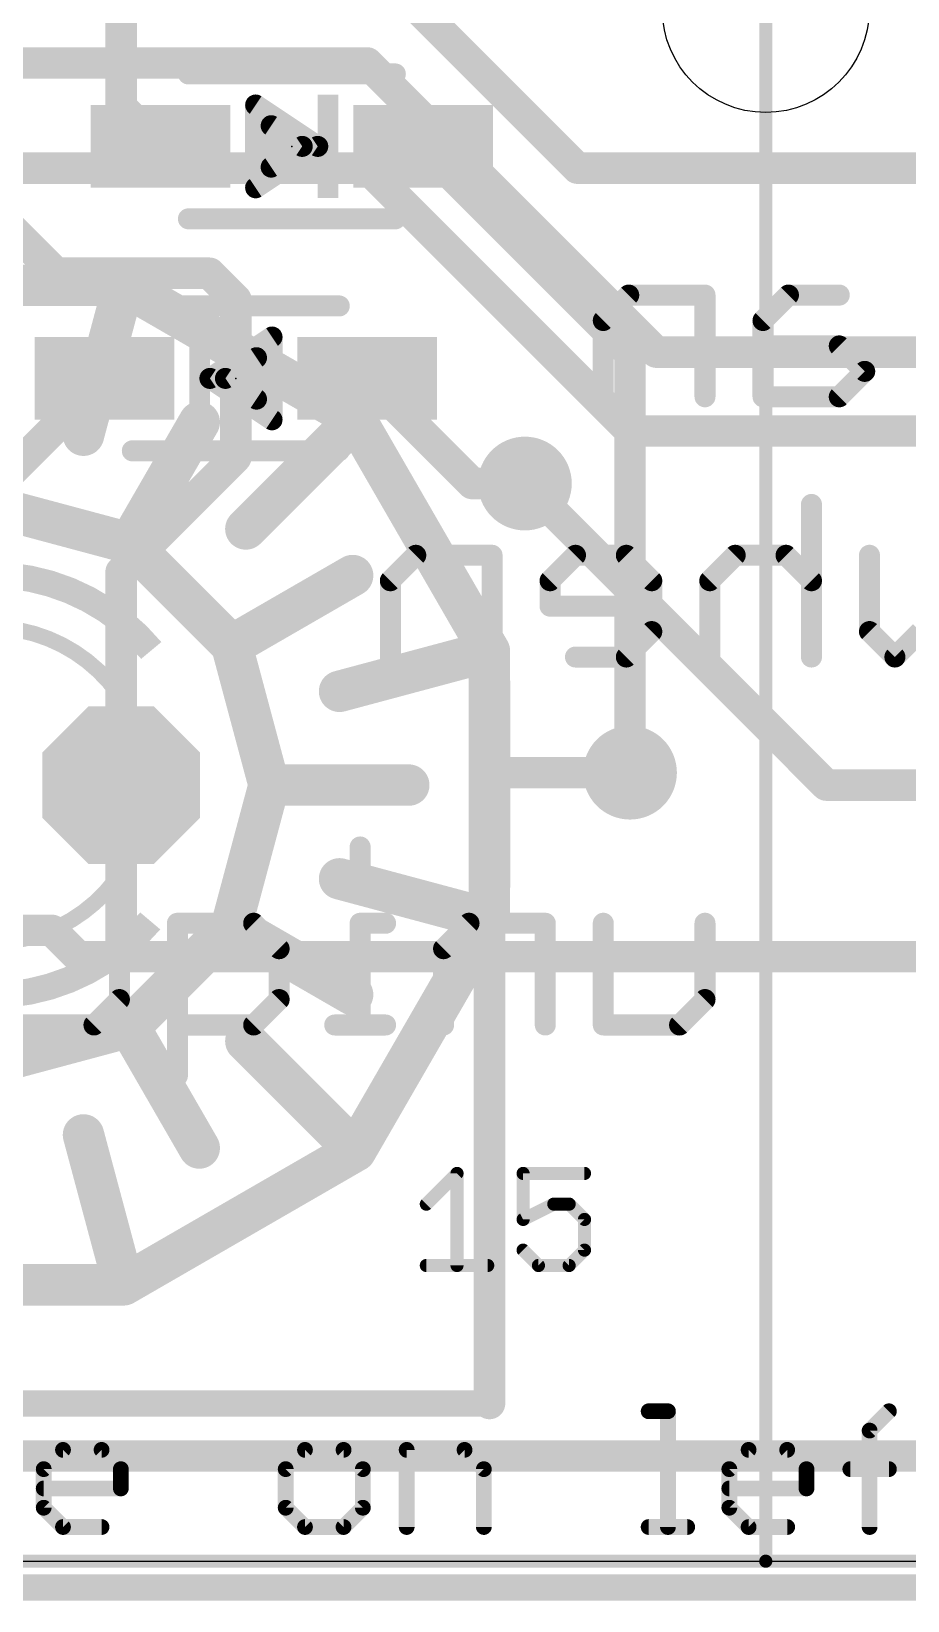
# Model space of a CAD drawing. Extents: x -30.9 to 30.6, y -30.5 to 30.5.
# Drawn here: x 7.93 to 16.4, y -30.35 to -15.19 of the extents above; entities that cross this region are included whole.
import ezdxf

# ---------------------------------------------------------------- set-up
doc = ezdxf.new("R2010")
doc.units = 0
for name, color, linetype in [('1', 12, 'CONTINUOUS'), ('16', 132, 'CONTINUOUS'), ('17', 110, 'CONTINUOUS'), ('18', 110, 'CONTINUOUS'), ('20', 53, 'CONTINUOUS'), ('21', 40, 'CONTINUOUS'), ('22', 6, 'CONTINUOUS'), ('24', 6, 'CONTINUOUS'), ('49', 253, 'CONTINUOUS')]:
    doc.layers.add(name, color=color, linetype=linetype)

# ---------------------------------------------------------------- blocks, each defined once
blk = doc.blocks.new('RECT')
blk.add_solid([(-0.5, -0.5), (0.5, -0.5), (-0.5, 0.5), (0.5, 0.5)])
blk = doc.blocks.new('OCTAGONP')
at = {"const_width": 0.5}
blk.add_lwpolyline([(-0.25, -0.1036), (-0.25, 0.1036), (-0.1036, 0.25), (0.1036, 0.25), (0.25, 0.1036), (0.25, -0.1036), (0.1036, -0.25), (-0.1036, -0.25), (-0.25, -0.1036), (-0.25, 0.1036)], dxfattribs=at)
blk = doc.blocks.new('ROUNDV')
at = {"const_width": 0.5}
blk.add_lwpolyline([(0, -0.25, 1), (0, 0.25, 1), (0, -0.25)], format="xyb", dxfattribs=at)

msp = doc.modelspace()

# ---------------------------------------------------------------- linework, layer by layer
at = {"layer": '1'}
for points, const_width in [([(13.208, -16.51), (11.176, -14.478)], 0.3048), ([(4.572, -15.494), (11.176, -15.494)], 0.3048), ([(11.176, -15.494), (13.97, -18.288)], 0.3048), ([(6.604, -16.51), (11.176, -16.51)], 0.3048), ([(11.176, -16.51), (13.716, -19.05)], 0.3048), ([(18.288, -16.51), (13.208, -16.51)], 0.3048), ([(8.8221, -17.6424), (6.2339, -17.6424)], 0.4), ([(8.4339, -19.0913), (8.8221, -17.6424)], 0.4), ([(11.0635, -18.9365), (8.8221, -17.6424)], 0.4), ([(13.97, -18.288), (17.526, -18.288)], 0.3048), ([(8.878, -20.1337), (9.553, -18.9646)], 0.4), ([(10.0029, -19.9971), (11.0635, -18.9365)], 0.4), ([(12.3576, -21.1779), (11.0635, -18.9365)], 0.4), ([(13.716, -19.05), (17.78, -19.05)], 0.3048), ([(12.7, -19.558), (15.614, -22.472)], 0.3048), ([(8.878, -20.1337), (7.528, -19.772)], 0.4), ([(9.8663, -21.122), (8.878, -20.1337)], 0.4), ([(9.8663, -21.122), (11.0354, -20.447)], 0.4), ([(10.228, -22.472), (9.8663, -21.122)], 0.4), ([(10.9087, -21.5661), (12.3576, -21.1779)], 0.4), ([(12.3576, -23.7661), (12.3576, -21.1779)], 0.4), ([(9.8663, -23.822), (10.228, -22.472)], 0.4), ([(10.228, -22.472), (11.578, -22.472)], 0.4), ([(12.358, -22.462), (12.468, -22.352)], 0.3048), ([(12.468, -22.352), (13.716, -22.352)], 0.3048), ([(12.358, -22.462), (12.358, -28.448)], 0.3048), ([(15.614, -22.472), (17.528, -22.472)], 0.3048), ([(10.9087, -23.3779), (12.3576, -23.7661)], 0.4), ([(8.878, -24.8103), (9.8663, -23.822)], 0.4), ([(9.8663, -23.822), (11.0354, -24.497)], 0.4), ([(11.0635, -26.0075), (12.3576, -23.7661)], 0.4), ([(7.528, -25.172), (8.878, -24.8103)], 0.4), ([(8.878, -24.8103), (9.553, -25.9794)], 0.4), ([(10.0029, -24.9469), (11.0635, -26.0075)], 0.4), ([(8.4339, -25.8527), (8.8221, -27.3016)], 0.4), ([(8.8221, -27.3016), (11.0635, -26.0075)], 0.4), ([(6.2339, -27.3016), (8.8221, -27.3016)], 0.4), ([(12.358, -28.448), (3.048, -28.448)], 0.254)]:
    msp.add_lwpolyline(points, dxfattribs=dict(at, const_width=const_width))
for points, const_width in [([(11.2299, -15.4401, 1), (11.1221, -15.5479)], 0.1524), ([(11.176, -15.5702, 1), (11.176, -15.4178)], 0.1524), ([(11.2299, -16.4561, 1), (11.1221, -16.5639)], 0.1524), ([(11.176, -16.5862, 1), (11.176, -16.4338)], 0.1524), ([(13.208, -16.4338, 1), (13.208, -16.5862)], 0.1524), ([(13.1541, -16.5639, 1), (13.2619, -16.4561)], 0.1524), ([(8.8721, -17.5558, 1), (8.7721, -17.729)], 0.2), ([(8.9187, -17.6683, 1), (8.7255, -17.6165)], 0.2), ([(8.8221, -17.7424, 1), (8.8221, -17.5424)], 0.2), ([(13.97, -18.2118, 1), (13.97, -18.3642)], 0.1524), ([(13.9161, -18.3419, 1), (14.0239, -18.2341)], 0.1524), ([(9.6396, -19.0146, 1), (9.4664, -18.9146)], 0.2), ([(11.1501, -18.8865, 1), (10.9769, -18.9865)], 0.2), ([(11.1342, -19.0072, 1), (10.9928, -18.8658)], 0.2), ([(11.0135, -19.0231, 1), (11.1135, -18.8499)], 0.2), ([(13.716, -18.9738, 1), (13.716, -19.1262)], 0.1524), ([(13.6621, -19.1039, 1), (13.7699, -18.9961)], 0.1524), ([(8.3373, -19.0654, 1), (8.5305, -19.1171)], 0.2), ([(12.7539, -19.5041, 1), (12.6461, -19.6119)], 0.1524), ([(9.9322, -19.9264, 1), (10.0736, -20.0678)], 0.2), ([(8.9487, -20.063, 1), (8.8073, -20.2044)], 0.2), ([(8.7914, -20.0837, 1), (8.9646, -20.1837)], 0.2), ([(8.8521, -20.2303, 1), (8.9039, -20.0371)], 0.2), ([(11.0854, -20.5336, 1), (10.9854, -20.3604)], 0.2), ([(9.9629, -21.0961, 1), (9.7697, -21.1479)], 0.2), ([(9.8163, -21.0354, 1), (9.9163, -21.2086)], 0.2), ([(9.7956, -21.1927, 1), (9.937, -21.0513)], 0.2), ([(12.4576, -21.1779, 1), (12.2576, -21.1779)], 0.2), ([(12.271, -21.2279, 1), (12.4442, -21.1279)], 0.2), ([(12.3835, -21.2745, 1), (12.3317, -21.0813)], 0.2), ([(10.8829, -21.4695, 1), (10.9346, -21.6627)], 0.2), ([(10.228, -22.372, 1), (10.228, -22.572)], 0.2), ([(10.3246, -22.4979, 1), (10.1314, -22.4461)], 0.2), ([(11.578, -22.572, 1), (11.578, -22.372)], 0.2), ([(12.468, -22.2758, 1), (12.468, -22.4282)], 0.1524), ([(12.5219, -22.4059, 1), (12.4141, -22.2981)], 0.1524), ([(13.716, -22.4282, 1), (13.716, -22.2758)], 0.1524), ([(10.1314, -22.4979, 1), (10.3246, -22.4461)], 0.2), ([(12.4342, -22.462, 1), (12.2818, -22.462)], 0.1524), ([(12.3041, -22.4081, 1), (12.4119, -22.5159)], 0.1524), ([(15.614, -22.3958, 1), (15.614, -22.5482)], 0.1524), ([(15.5601, -22.5259, 1), (15.6679, -22.4181)], 0.1524), ([(10.9346, -23.2813, 1), (10.8829, -23.4745)], 0.2), ([(9.9163, -23.7354, 1), (9.8163, -23.9086)], 0.2), ([(9.937, -23.8927, 1), (9.7956, -23.7513)], 0.2), ([(12.4442, -23.8161, 1), (12.271, -23.7161)], 0.2), ([(12.3317, -23.8627, 1), (12.3835, -23.6695)], 0.2), ([(9.7697, -23.7961, 1), (9.9629, -23.8479)], 0.2), ([(12.2576, -23.7661, 1), (12.4576, -23.7661)], 0.2), ([(10.9854, -24.5836, 1), (11.0854, -24.4104)], 0.2), ([(8.9646, -24.7603, 1), (8.7914, -24.8603)], 0.2), ([(8.8073, -24.7396, 1), (8.9487, -24.881)], 0.2), ([(8.9039, -24.9069, 1), (8.8521, -24.7137)], 0.2), ([(10.0736, -24.8762, 1), (9.9322, -25.0176)], 0.2), ([(8.5305, -25.8269, 1), (8.3373, -25.8786)], 0.2), ([(9.4664, -26.0294, 1), (9.6396, -25.9294)], 0.2), ([(10.9769, -25.9575, 1), (11.1501, -26.0575)], 0.2), ([(10.9928, -26.0782, 1), (11.1342, -25.9368)], 0.2), ([(11.1135, -26.0941, 1), (11.0135, -25.9209)], 0.2), ([(8.7721, -27.215, 1), (8.8721, -27.3882)], 0.2), ([(8.8221, -27.4016, 1), (8.8221, -27.2016)], 0.2), ([(8.7255, -27.3275, 1), (8.9187, -27.2757)], 0.2), ([(12.358, -28.5115, 1), (12.358, -28.3845)], 0.127), ([(12.2818, -28.448, 1), (12.4342, -28.448)], 0.1524)]:
    msp.add_lwpolyline(points, format="xyb", dxfattribs=dict(at, const_width=const_width))
at = {"layer": '16'}
for points, const_width in [([(8.798, -15.92), (8.798, -13.37)], 0.3048), ([(9.178, -16.3), (8.798, -15.92)], 0.3048), ([(11.718, -16.3), (13.716, -18.298)], 0.3048), ([(7.62, -16.976), (8.17, -17.526)], 0.3048), ([(8.17, -17.526), (9.652, -17.526)], 0.3048), ([(9.652, -17.526), (9.906, -17.78)], 0.3048), ([(9.906, -17.78), (9.906, -19.304)], 0.3048), ([(13.716, -18.298), (13.716, -22.352)], 0.3048), ([(8.636, -18.542), (6.258, -20.92)], 0.3048), ([(11.176, -18.542), (12.192, -19.558)], 0.3048), ([(9.906, -19.304), (8.798, -20.412)], 0.3048), ([(12.192, -19.558), (12.7, -19.558)], 0.3048), ([(8.798, -20.412), (8.798, -22.472)], 0.3048), ([(8.798, -22.472), (8.798, -24.13)], 0.3048), ([(5.715, -23.876), (8.128, -23.876)], 0.3048), ([(8.128, -23.876), (8.382, -24.13)], 0.3048), ([(8.382, -24.13), (8.798, -24.13)], 0.3048), ([(23.798, -24.13), (8.798, -24.13)], 0.3048), ([(6.604, -28.956), (25.4, -28.956)], 0.3048), ([(-30.734, -30.226), (30.48, -30.226)], 0.254)]:
    msp.add_lwpolyline(points, dxfattribs=dict(at, const_width=const_width))
at = {"layer": '16', "const_width": 0.1524}
for points in [[(8.8519, -15.8661, 1), (8.7441, -15.9739)], [(8.7218, -15.92, 1), (8.8742, -15.92)], [(9.1241, -16.3539, 1), (9.2319, -16.2461)], [(11.7719, -16.2461, 1), (11.6641, -16.3539)], [(8.17, -17.4498, 1), (8.17, -17.6022)], [(8.1161, -17.5799, 1), (8.2239, -17.4721)], [(9.7059, -17.4721, 1), (9.5981, -17.5799)], [(9.652, -17.6022, 1), (9.652, -17.4498)], [(9.9822, -17.78, 1), (9.8298, -17.78)], [(9.8521, -17.8339, 1), (9.9599, -17.7261)], [(13.7922, -18.298, 1), (13.6398, -18.298)], [(13.6621, -18.3519, 1), (13.7699, -18.2441)], [(8.6899, -18.5959, 1), (8.5821, -18.4881)], [(11.2299, -18.4881, 1), (11.1221, -18.5959)], [(9.8298, -19.304, 1), (9.9822, -19.304)], [(9.9599, -19.3579, 1), (9.8521, -19.2501)], [(12.192, -19.4818, 1), (12.192, -19.6342)], [(12.7, -19.6342, 1), (12.7, -19.4818)], [(12.1381, -19.6119, 1), (12.2459, -19.5041)], [(8.8742, -20.412, 1), (8.7218, -20.412)], [(8.7441, -20.3581, 1), (8.8519, -20.4659)], [(13.6398, -22.352, 1), (13.7922, -22.352)], [(8.8742, -22.472, 1), (8.7218, -22.472)], [(8.7218, -22.472, 1), (8.8742, -22.472)], [(8.1819, -23.8221, 1), (8.0741, -23.9299)], [(8.128, -23.9522, 1), (8.128, -23.7998)], [(8.382, -24.0538, 1), (8.382, -24.2062)], [(8.3281, -24.1839, 1), (8.4359, -24.0761)], [(8.798, -24.0538, 1), (8.798, -24.2062)], [(8.7218, -24.13, 1), (8.8742, -24.13)], [(8.798, -24.2062, 1), (8.798, -24.0538)]]:
    msp.add_lwpolyline(points, format="xyb", dxfattribs=at)
at = {"layer": '20'}
msp.add_line((-29.972, -29.972), (30.028, -29.972), dxfattribs=at)
msp.add_circle((15.028, -14.972), 1, dxfattribs=at)
at = {"layer": '21'}
for points, const_width in [([(9.089, -21.1711, 0.2226), (7.528, -20.44)], 0.254), ([(8.7681, -21.5862, 0.2422), (7.528, -20.948)], 0.1524), ([(7.528, -23.996, 0.2315), (8.731, -23.4076)], 0.1524), ([(7.528, -24.504, 0.2206), (9.0792, -23.7846)], 0.254), ([(12.0758, -26.2247, 1), (12.0123, -26.2247)], 0.0635), ([(12.0665, -26.2472, 1), (12.0216, -26.2023)], 0.0635), ([(12.683, -26.193, 1), (12.683, -26.2565)], 0.0635), ([(12.7148, -26.2247, 1), (12.6513, -26.2247)], 0.0635), ([(13.2762, -26.2565, 1), (13.2762, -26.193)], 0.0635), ([(11.725, -26.4989, 1), (11.77, -26.5438)], 0.0635), ([(12.9796, -26.4896, 1), (12.9796, -26.5531)], 0.0635), ([(12.9938, -26.5497, 1), (12.9654, -26.4929)], 0.0635), ([(13.1503, -26.4989, 1), (13.1054, -26.5438)], 0.0635), ([(13.1279, -26.5531, 1), (13.1279, -26.4896)], 0.0635), ([(12.6688, -26.6412, 1), (12.6972, -26.698)], 0.0635), ([(12.6513, -26.6696, 1), (12.7148, -26.6696)], 0.0635), ([(13.3079, -26.6696, 1), (13.2444, -26.6696)], 0.0635), ([(13.2537, -26.6921, 1), (13.2986, -26.6472)], 0.0635), ([(12.7055, -26.9438, 1), (12.6606, -26.9887)], 0.0635), ([(13.2444, -26.9662, 1), (13.3079, -26.9662)], 0.0635), ([(13.2986, -26.9887, 1), (13.2537, -26.9438)], 0.0635), ([(11.7475, -27.0828, 1), (11.7475, -27.1462)], 0.0635), ([(12.0123, -27.1145, 1), (12.0758, -27.1145)], 0.0635), ([(12.3407, -27.1462, 1), (12.3407, -27.0828)], 0.0635), ([(12.8313, -27.0828, 1), (12.8313, -27.1462)], 0.0635), ([(12.8089, -27.137, 1), (12.8538, -27.092)], 0.0635), ([(13.1054, -27.092, 1), (13.1503, -27.137)], 0.0635), ([(13.1279, -27.1462, 1), (13.1279, -27.0828)], 0.0635), ([(13.8964, -28.4851, 1), (13.8964, -28.5613)], 0.0762), ([(14.1209, -28.5232, 1), (14.0447, -28.5232)], 0.0762), ([(14.0828, -28.5613, 1), (14.0828, -28.4851)], 0.0762), ([(16.2452, -28.5502, 1), (16.1913, -28.4963)], 0.0762), ([(16.0699, -28.7097, 1), (15.9937, -28.7097)], 0.0762), ([(16.0049, -28.6827, 1), (16.0588, -28.7366)], 0.0762), ([(8.2359, -28.858, 1), (8.2359, -28.9342)], 0.0762), ([(8.2628, -28.923, 1), (8.2089, -28.8692)], 0.0762), ([(8.6356, -28.8692, 1), (8.5818, -28.923)], 0.0762), ([(8.6087, -28.9342, 1), (8.6087, -28.858)], 0.0762), ([(10.5747, -28.858, 1), (10.5747, -28.9342)], 0.0762), ([(10.6016, -28.923, 1), (10.5477, -28.8692)], 0.0762), ([(10.9744, -28.8692, 1), (10.9206, -28.923)], 0.0762), ([(10.9475, -28.9342, 1), (10.9475, -28.858)], 0.0762), ([(11.5957, -28.8961, 1), (11.5195, -28.8961)], 0.0762), ([(11.5576, -28.858, 1), (11.5576, -28.9342)], 0.0762), ([(12.1438, -28.8692, 1), (12.09, -28.923)], 0.0762), ([(12.1169, -28.9342, 1), (12.1169, -28.858)], 0.0762), ([(14.8624, -28.858, 1), (14.8624, -28.9342)], 0.0762), ([(14.8894, -28.923, 1), (14.8355, -28.8692)], 0.0762), ([(15.2622, -28.8692, 1), (15.2083, -28.923)], 0.0762), ([(15.2353, -28.9342, 1), (15.2353, -28.858)], 0.0762), ([(8.0875, -29.0825, 1), (8.0113, -29.0825)], 0.0762), ([(8.0225, -29.0556, 1), (8.0764, -29.1095)], 0.0762), ([(8.8332, -29.0825, 1), (8.757, -29.0825)], 0.0762), ([(8.7682, -29.1095, 1), (8.8221, -29.0556)], 0.0762), ([(10.4263, -29.0825, 1), (10.3501, -29.0825)], 0.0762), ([(10.3613, -29.0556, 1), (10.4152, -29.1095)], 0.0762), ([(11.172, -29.0825, 1), (11.0958, -29.0825)], 0.0762), ([(11.107, -29.1095, 1), (11.1609, -29.0556)], 0.0762), ([(12.3414, -29.0825, 1), (12.2652, -29.0825)], 0.0762), ([(12.2764, -29.1095, 1), (12.3303, -29.0556)], 0.0762), ([(14.7141, -29.0825, 1), (14.6379, -29.0825)], 0.0762), ([(14.6491, -29.0556, 1), (14.703, -29.1095)], 0.0762), ([(15.4598, -29.0825, 1), (15.3836, -29.0825)], 0.0762), ([(15.3948, -29.1095, 1), (15.4487, -29.0556)], 0.0762), ([(15.8454, -29.0444, 1), (15.8454, -29.1206)], 0.0762), ([(16.2183, -29.1206, 1), (16.2183, -29.0444)], 0.0762), ([(8.0494, -29.2309, 1), (8.0494, -29.3071)], 0.0762), ([(8.757, -29.269, 1), (8.8332, -29.269)], 0.0762), ([(8.7951, -29.3071, 1), (8.7951, -29.2309)], 0.0762), ([(14.676, -29.2309, 1), (14.676, -29.3071)], 0.0762), ([(15.3836, -29.269, 1), (15.4598, -29.269)], 0.0762), ([(15.4217, -29.3071, 1), (15.4217, -29.2309)], 0.0762), ([(8.0764, -29.4284, 1), (8.0225, -29.4823)], 0.0762), ([(8.0113, -29.4554, 1), (8.0875, -29.4554)], 0.0762), ([(10.4152, -29.4284, 1), (10.3613, -29.4823)], 0.0762), ([(10.3501, -29.4554, 1), (10.4263, -29.4554)], 0.0762), ([(11.0958, -29.4554, 1), (11.172, -29.4554)], 0.0762), ([(11.1609, -29.4823, 1), (11.107, -29.4284)], 0.0762), ([(14.703, -29.4284, 1), (14.6491, -29.4823)], 0.0762), ([(14.6379, -29.4554, 1), (14.7141, -29.4554)], 0.0762), ([(8.2359, -29.6037, 1), (8.2359, -29.6799)], 0.0762), ([(8.6087, -29.6799, 1), (8.6087, -29.6037)], 0.0762), ([(10.5747, -29.6037, 1), (10.5747, -29.6799)], 0.0762), ([(10.9475, -29.6799, 1), (10.9475, -29.6037)], 0.0762), ([(13.8964, -29.6037, 1), (13.8964, -29.6799)], 0.0762), ([(14.2693, -29.6799, 1), (14.2693, -29.6037)], 0.0762), ([(14.8624, -29.6037, 1), (14.8624, -29.6799)], 0.0762), ([(15.2353, -29.6799, 1), (15.2353, -29.6037)], 0.0762), ([(8.2089, -29.6687, 1), (8.2628, -29.6149)], 0.0762), ([(10.5477, -29.6687, 1), (10.6016, -29.6149)], 0.0762), ([(10.9206, -29.6149, 1), (10.9744, -29.6687)], 0.0762), ([(11.5195, -29.6418, 1), (11.5957, -29.6418)], 0.0762), ([(12.2652, -29.6418, 1), (12.3414, -29.6418)], 0.0762), ([(14.0447, -29.6418, 1), (14.1209, -29.6418)], 0.0762), ([(14.8355, -29.6687, 1), (14.8894, -29.6149)], 0.0762), ([(15.9937, -29.6418, 1), (16.0699, -29.6418)], 0.0762)]:
    msp.add_lwpolyline(points, format="xyb", dxfattribs=dict(at, const_width=const_width))
for points, const_width in [([(11.7475, -26.5213), (12.0441, -26.2247)], 0.127), ([(12.0441, -26.2247), (12.0441, -27.1145)], 0.127), ([(13.2762, -26.2247), (12.683, -26.2247)], 0.127), ([(12.683, -26.2247), (12.683, -26.6696)], 0.127), ([(12.683, -26.6696), (12.9796, -26.5213)], 0.127), ([(12.9796, -26.5213), (13.1279, -26.5213)], 0.127), ([(13.1279, -26.5213), (13.2762, -26.6696)], 0.127), ([(13.2762, -26.6696), (13.2762, -26.9662)], 0.127), ([(12.8313, -27.1145), (12.683, -26.9662)], 0.127), ([(13.2762, -26.9662), (13.1279, -27.1145)], 0.127), ([(11.7475, -27.1145), (12.3407, -27.1145)], 0.127), ([(13.1279, -27.1145), (12.8313, -27.1145)], 0.127), ([(13.8964, -28.5232), (14.0828, -28.5232)], 0.1524), ([(14.0828, -28.5232), (14.0828, -29.6418)], 0.1524), ([(16.0318, -28.7097), (16.2183, -28.5232)], 0.1524), ([(16.0318, -29.6418), (16.0318, -28.7097)], 0.1524), ([(8.0494, -29.0825), (8.2359, -28.8961)], 0.1524), ([(8.2359, -28.8961), (8.6087, -28.8961)], 0.1524), ([(8.6087, -28.8961), (8.7951, -29.0825)], 0.1524), ([(10.5747, -28.8961), (10.3882, -29.0825)], 0.1524), ([(10.9475, -28.8961), (10.5747, -28.8961)], 0.1524), ([(11.1339, -29.0825), (10.9475, -28.8961)], 0.1524), ([(11.5576, -29.6418), (11.5576, -28.8961)], 0.1524), ([(11.5576, -28.8961), (12.1169, -28.8961)], 0.1524), ([(12.1169, -28.8961), (12.3033, -29.0825)], 0.1524), ([(14.676, -29.0825), (14.8624, -28.8961)], 0.1524), ([(14.8624, -28.8961), (15.2353, -28.8961)], 0.1524), ([(15.2353, -28.8961), (15.4217, -29.0825)], 0.1524), ([(8.0494, -29.4554), (8.0494, -29.0825)], 0.1524), ([(8.7951, -29.0825), (8.7951, -29.269)], 0.1524), ([(10.3882, -29.0825), (10.3882, -29.4554)], 0.1524), ([(11.1339, -29.4554), (11.1339, -29.0825)], 0.1524), ([(12.3033, -29.0825), (12.3033, -29.6418)], 0.1524), ([(14.676, -29.4554), (14.676, -29.0825)], 0.1524), ([(15.4217, -29.0825), (15.4217, -29.269)], 0.1524), ([(15.8454, -29.0825), (16.2183, -29.0825)], 0.1524), ([(8.7951, -29.269), (8.0494, -29.269)], 0.1524), ([(15.4217, -29.269), (14.676, -29.269)], 0.1524), ([(8.2359, -29.6418), (8.0494, -29.4554)], 0.1524), ([(10.3882, -29.4554), (10.5747, -29.6418)], 0.1524), ([(10.9475, -29.6418), (11.1339, -29.4554)], 0.1524), ([(14.8624, -29.6418), (14.676, -29.4554)], 0.1524), ([(8.6087, -29.6418), (8.2359, -29.6418)], 0.1524), ([(10.5747, -29.6418), (10.9475, -29.6418)], 0.1524), ([(13.8964, -29.6418), (14.2693, -29.6418)], 0.1524), ([(15.2353, -29.6418), (14.8624, -29.6418)], 0.1524)]:
    msp.add_lwpolyline(points, dxfattribs=dict(at, const_width=const_width))
at = {"layer": '22', "const_width": 0.2032}
for points in [[(11.448, -15.6), (9.448, -15.6)], [(10.698, -16.3), (10.098, -15.9)], [(10.098, -15.9), (10.098, -16.7)], [(10.548, -16.3), (10.248, -16.1)], [(10.248, -16.1), (10.248, -16.5)], [(10.098, -16.7), (10.698, -16.3)], [(10.248, -16.256), (10.482, -16.256)], [(10.248, -16.5), (10.548, -16.3)], [(10.248, -16.4592), (10.3092, -16.4592)], [(9.448, -17), (11.448, -17)], [(10.906, -17.842), (8.906, -17.842)], [(13.7036, -17.7368), (13.4579, -17.9826)], [(14.4409, -17.7368), (13.7036, -17.7368)], [(14.4409, -18.7198), (14.4409, -17.7368)], [(15.2473, -17.7368), (15.0015, -17.9826)], [(15.7387, -17.7368), (15.2473, -17.7368)], [(13.4579, -17.9826), (13.4579, -18.7198)], [(15.0015, -17.9826), (15.0015, -18.7198)], [(10.256, -18.142), (9.656, -18.542)], [(10.256, -18.942), (10.256, -18.142)], [(15.7387, -18.2283), (15.0015, -18.2283)], [(15.9845, -18.4741), (15.7387, -18.2283)], [(10.106, -18.342), (9.806, -18.542)], [(10.106, -18.742), (10.106, -18.342)], [(9.656, -18.542), (10.256, -18.942)], [(9.806, -18.542), (10.106, -18.742)], [(9.8822, -18.4912), (10.106, -18.4912)], [(15.7387, -18.7198), (15.9845, -18.4741)], [(10.0346, -18.6944), (10.106, -18.6944)], [(15.0015, -18.7198), (15.7387, -18.7198)], [(8.906, -19.242), (10.906, -19.242)], [(15.47, -19.7599), (15.47, -21.2344)], [(11.6455, -20.2514), (11.3998, -20.4972)], [(12.3827, -20.2514), (11.6455, -20.2514)], [(12.3827, -21.2344), (12.3827, -20.2514)], [(13.1891, -20.2514), (12.9434, -20.4972)], [(13.6806, -20.2514), (13.1891, -20.2514)], [(13.9263, -20.4972), (13.6806, -20.2514)], [(14.7327, -20.2514), (14.487, -20.4972)], [(15.2242, -20.2514), (14.7327, -20.2514)], [(15.47, -20.4972), (15.2242, -20.2514)], [(16.0306, -20.9887), (16.0306, -20.2514)], [(11.3998, -20.4972), (11.3998, -21.2344)], [(12.9434, -20.4972), (12.9434, -20.7429)], [(13.9263, -20.9887), (13.9263, -20.4972)], [(14.487, -20.4972), (14.487, -21.2344)], [(12.9434, -20.7429), (13.9263, -20.7429)], [(13.6806, -21.2344), (13.9263, -20.9887)], [(16.2763, -21.2344), (16.0306, -20.9887)], [(16.5221, -20.9887), (16.2763, -21.2344)], [(13.1891, -21.2344), (13.6806, -21.2344)], [(11.1079, -23.0702), (11.1079, -23.3159)], [(8.781, -23.8074), (8.781, -24.5447)], [(9.3416, -25.2819), (9.3416, -23.8074)], [(9.3416, -23.8074), (10.0789, -23.8074)], [(10.0789, -23.8074), (10.3246, -24.0532)], [(11.3537, -23.8074), (11.1079, -23.8074)], [(11.1079, -23.8074), (11.1079, -24.7904)], [(12.16, -23.8074), (11.9143, -24.0532)], [(12.8973, -23.8074), (12.16, -23.8074)], [(12.8973, -24.7904), (12.8973, -23.8074)], [(13.4579, -24.7904), (13.4579, -23.8074)], [(14.4409, -23.8074), (14.4409, -24.5447)], [(10.3246, -24.0532), (10.3246, -24.5447)], [(11.9143, -24.0532), (11.9143, -24.7904)], [(8.781, -24.5447), (8.5352, -24.7904)], [(10.3246, -24.5447), (10.0789, -24.7904)], [(14.4409, -24.5447), (14.1951, -24.7904)], [(8.5352, -24.7904), (7.798, -24.7904)], [(10.0789, -24.7904), (9.3416, -24.7904)], [(11.3537, -24.7904), (10.8622, -24.7904)], [(14.1951, -24.7904), (13.4579, -24.7904)]]:
    msp.add_lwpolyline(points, dxfattribs=at)
at = {"layer": '22', "const_width": 0.1016}
for points in [[(9.448, -15.5492, 1), (9.448, -15.6508)], [(11.448, -15.6508, 1), (11.448, -15.5492)], [(10.1262, -15.8577, 1), (10.0698, -15.9423)], [(10.1488, -15.9, 1), (10.0472, -15.9)], [(10.2762, -16.0577, 1), (10.2198, -16.1423)], [(10.2988, -16.1, 1), (10.1972, -16.1)], [(10.248, -16.2052, 1), (10.248, -16.3068)], [(10.482, -16.3068, 1), (10.482, -16.2052)], [(10.5762, -16.3423, 1), (10.5198, -16.2577)], [(10.5198, -16.3423, 1), (10.5762, -16.2577)], [(10.7262, -16.3423, 1), (10.6698, -16.2577)], [(10.6698, -16.3423, 1), (10.7262, -16.2577)], [(10.248, -16.4084, 1), (10.248, -16.51)], [(10.3092, -16.51, 1), (10.3092, -16.4084)], [(10.2198, -16.4577, 1), (10.2762, -16.5423)], [(10.1972, -16.5, 1), (10.2988, -16.5)], [(10.0698, -16.6577, 1), (10.1262, -16.7423)], [(10.0472, -16.7, 1), (10.1488, -16.7)], [(9.448, -16.9492, 1), (9.448, -17.0508)], [(11.448, -17.0508, 1), (11.448, -16.9492)], [(8.906, -17.7912, 1), (8.906, -17.8928)], [(10.906, -17.8928, 1), (10.906, -17.7912)], [(13.7036, -17.686, 1), (13.7036, -17.7876)], [(13.7396, -17.7727, 1), (13.6677, -17.7009)], [(14.4917, -17.7368, 1), (14.3901, -17.7368)], [(14.4409, -17.7876, 1), (14.4409, -17.686)], [(15.2473, -17.686, 1), (15.2473, -17.7876)], [(15.2832, -17.7727, 1), (15.2113, -17.7009)], [(15.7387, -17.7876, 1), (15.7387, -17.686)], [(13.5087, -17.9826, 1), (13.4071, -17.9826)], [(15.0523, -17.9826, 1), (14.9507, -17.9826)], [(10.3068, -18.142, 1), (10.2052, -18.142)], [(10.2842, -18.1843, 1), (10.2278, -18.0997)], [(13.422, -17.9467, 1), (13.4938, -18.0185)], [(14.9656, -17.9467, 1), (15.0374, -18.0185)], [(15.0015, -18.1775, 1), (15.0015, -18.2791)], [(15.7747, -18.1924, 1), (15.7028, -18.2642)], [(15.7387, -18.2791, 1), (15.7387, -18.1775)], [(10.1568, -18.342, 1), (10.0552, -18.342)], [(10.1342, -18.3843, 1), (10.0778, -18.2997)], [(9.6842, -18.4997, 1), (9.6278, -18.5843)], [(9.6278, -18.4997, 1), (9.6842, -18.5843)], [(9.8342, -18.4997, 1), (9.7778, -18.5843)], [(9.7778, -18.4997, 1), (9.8342, -18.5843)], [(9.8822, -18.4404, 1), (9.8822, -18.542)], [(10.106, -18.542, 1), (10.106, -18.4404)], [(16.0204, -18.51, 1), (15.9486, -18.4381)], [(15.9486, -18.51, 1), (16.0204, -18.4381)], [(10.0346, -18.6436, 1), (10.0346, -18.7452)], [(10.0778, -18.7843, 1), (10.1342, -18.6997)], [(10.106, -18.7452, 1), (10.106, -18.6436)], [(15.0015, -18.669, 1), (15.0015, -18.7706)], [(15.7028, -18.6839, 1), (15.7747, -18.7557)], [(15.7387, -18.7706, 1), (15.7387, -18.669)], [(10.0552, -18.742, 1), (10.1568, -18.742)], [(13.4071, -18.7198, 1), (13.5087, -18.7198)], [(14.3901, -18.7198, 1), (14.4917, -18.7198)], [(14.9507, -18.7198, 1), (15.0523, -18.7198)], [(10.2052, -18.942, 1), (10.3068, -18.942)], [(10.2278, -18.9843, 1), (10.2842, -18.8997)], [(8.906, -19.1912, 1), (8.906, -19.2928)], [(10.906, -19.2928, 1), (10.906, -19.1912)], [(15.5208, -19.7599, 1), (15.4192, -19.7599)], [(11.6455, -20.2006, 1), (11.6455, -20.3022)], [(11.6814, -20.2873, 1), (11.6096, -20.2155)], [(12.4335, -20.2514, 1), (12.3319, -20.2514)], [(12.3827, -20.3022, 1), (12.3827, -20.2006)], [(13.1891, -20.2006, 1), (13.1891, -20.3022)], [(13.225, -20.2873, 1), (13.1532, -20.2155)], [(13.7165, -20.2155, 1), (13.6447, -20.2873)], [(13.6806, -20.3022, 1), (13.6806, -20.2006)], [(14.7327, -20.2006, 1), (14.7327, -20.3022)], [(14.7686, -20.2873, 1), (14.6968, -20.2155)], [(15.2601, -20.2155, 1), (15.1883, -20.2873)], [(15.2242, -20.3022, 1), (15.2242, -20.2006)], [(16.0814, -20.2514, 1), (15.9798, -20.2514)], [(11.3638, -20.4613, 1), (11.4357, -20.5331)], [(11.4506, -20.4972, 1), (11.349, -20.4972)], [(12.9942, -20.4972, 1), (12.8926, -20.4972)], [(12.9075, -20.4613, 1), (12.9793, -20.5331)], [(13.9771, -20.4972, 1), (13.8755, -20.4972)], [(13.8904, -20.5331, 1), (13.9623, -20.4613)], [(14.5378, -20.4972, 1), (14.4362, -20.4972)], [(14.4511, -20.4613, 1), (14.5229, -20.5331)], [(15.434, -20.5331, 1), (15.5059, -20.4613)], [(12.9434, -20.6921, 1), (12.9434, -20.7937)], [(12.8926, -20.7429, 1), (12.9942, -20.7429)], [(13.9263, -20.7937, 1), (13.9263, -20.6921)], [(13.9623, -21.0246, 1), (13.8904, -20.9527)], [(16.0665, -20.9527, 1), (15.9947, -21.0246)], [(13.8755, -20.9887, 1), (13.9771, -20.9887)], [(15.9798, -20.9887, 1), (16.0814, -20.9887)], [(11.349, -21.2344, 1), (11.4506, -21.2344)], [(12.3319, -21.2344, 1), (12.4335, -21.2344)], [(13.1891, -21.1836, 1), (13.1891, -21.2852)], [(13.6447, -21.1985, 1), (13.7165, -21.2703)], [(13.6806, -21.2852, 1), (13.6806, -21.1836)], [(14.4362, -21.2344, 1), (14.5378, -21.2344)], [(15.4192, -21.2344, 1), (15.5208, -21.2344)], [(16.2404, -21.1985, 1), (16.3122, -21.2703)], [(16.2404, -21.2703, 1), (16.3122, -21.1985)], [(11.1587, -23.0702, 1), (11.0571, -23.0702)], [(11.0571, -23.3159, 1), (11.1587, -23.3159)], [(8.8318, -23.8074, 1), (8.7302, -23.8074)], [(9.3924, -23.8074, 1), (9.2908, -23.8074)], [(9.3416, -23.7566, 1), (9.3416, -23.8582)], [(10.1148, -23.7715, 1), (10.0429, -23.8433)], [(10.0789, -23.8582, 1), (10.0789, -23.7566)], [(11.1079, -23.7566, 1), (11.1079, -23.8582)], [(11.1587, -23.8074, 1), (11.0571, -23.8074)], [(11.3537, -23.8582, 1), (11.3537, -23.7566)], [(12.16, -23.7566, 1), (12.16, -23.8582)], [(12.196, -23.8433, 1), (12.1241, -23.7715)], [(12.9481, -23.8074, 1), (12.8465, -23.8074)], [(12.8973, -23.8582, 1), (12.8973, -23.7566)], [(13.5087, -23.8074, 1), (13.4071, -23.8074)], [(14.4917, -23.8074, 1), (14.3901, -23.8074)], [(10.3754, -24.0532, 1), (10.2738, -24.0532)], [(11.9651, -24.0532, 1), (11.8635, -24.0532)], [(10.2887, -24.0891, 1), (10.3605, -24.0173)], [(11.8784, -24.0173, 1), (11.9502, -24.0891)], [(8.7302, -24.5447, 1), (8.8318, -24.5447)], [(8.8169, -24.5806, 1), (8.7451, -24.5087)], [(10.2738, -24.5447, 1), (10.3754, -24.5447)], [(10.3605, -24.5806, 1), (10.2887, -24.5087)], [(14.3901, -24.5447, 1), (14.4917, -24.5447)], [(14.4768, -24.5806, 1), (14.405, -24.5087)], [(8.4993, -24.7545, 1), (8.5712, -24.8263)], [(8.5352, -24.8412, 1), (8.5352, -24.7396)], [(9.3416, -24.7396, 1), (9.3416, -24.8412)], [(10.0429, -24.7545, 1), (10.1148, -24.8263)], [(10.0789, -24.8412, 1), (10.0789, -24.7396)], [(10.8622, -24.7396, 1), (10.8622, -24.8412)], [(11.3537, -24.8412, 1), (11.3537, -24.7396)], [(13.4579, -24.7396, 1), (13.4579, -24.8412)], [(14.1592, -24.7545, 1), (14.2311, -24.8263)], [(14.1951, -24.8412, 1), (14.1951, -24.7396)], [(11.0571, -24.7904, 1), (11.1587, -24.7904)], [(11.8635, -24.7904, 1), (11.9651, -24.7904)], [(12.8465, -24.7904, 1), (12.9481, -24.7904)], [(13.4071, -24.7904, 1), (13.5087, -24.7904)], [(9.2908, -25.2819, 1), (9.3924, -25.2819)]]:
    msp.add_lwpolyline(points, format="xyb", dxfattribs=at)
at = {"layer": '24'}
for p in [(10.448, -16.3), (9.906, -18.542)]:
    msp.add_point(p, dxfattribs=at)
at = {"layer": '49', "const_width": 0.127}
for points in [[(15.028, -14.972), (15.028, -29.972)], [(15.028, -29.972), (0.028, -29.972)], [(30.028, -29.972), (15.028, -29.972)]]:
    msp.add_lwpolyline(points, dxfattribs=at)
at = {"layer": '49', "const_width": 0.0635}
for points in [[(14.9962, -29.972, 1), (15.0598, -29.972)], [(15.028, -29.9403, 1), (15.028, -30.0038)], [(15.028, -30.0038, 1), (15.028, -29.9403)]]:
    msp.add_lwpolyline(points, format="xyb", dxfattribs=at)

# ---------------------------------------------------------------- block references
at = {"layer": '1', "xscale": 2, "yscale": 0.4, "rotation": 270}
msp.add_blockref('RECT', (12.358, -22.462), dxfattribs=at)
at = {"layer": '16', "xscale": 1.35, "yscale": 0.8, "rotation": 180}
for p in [(9.178, -16.3), (11.718, -16.3)]:
    msp.add_blockref('RECT', p, dxfattribs=at)
at = {"layer": '16', "xscale": 1.35, "yscale": 0.8}
for p in [(8.636, -18.542), (11.176, -18.542)]:
    msp.add_blockref('RECT', p, dxfattribs=at)
at = {"layer": '17', "xscale": 1.524, "yscale": 1.524}
msp.add_blockref('OCTAGONP', (8.798, -22.472), dxfattribs=at)
msp.add_blockref('OCTAGONP', (8.798, -22.472), dxfattribs=at)
at = {"layer": '18', "xscale": 0.9064, "yscale": 0.9064}
for p in [(12.7, -19.558), (12.7, -19.558), (13.716, -22.352), (13.716, -22.352)]:
    msp.add_blockref('ROUNDV', p, dxfattribs=at)
at = {"layer": '22', "xscale": 0.2, "rotation": 180}
msp.add_blockref('RECT', (10.798, -16.3), dxfattribs=at)
at = {"layer": '22', "xscale": 0.2}
msp.add_blockref('RECT', (9.556, -18.542), dxfattribs=at)

doc.saveas('drawing.dxf')
